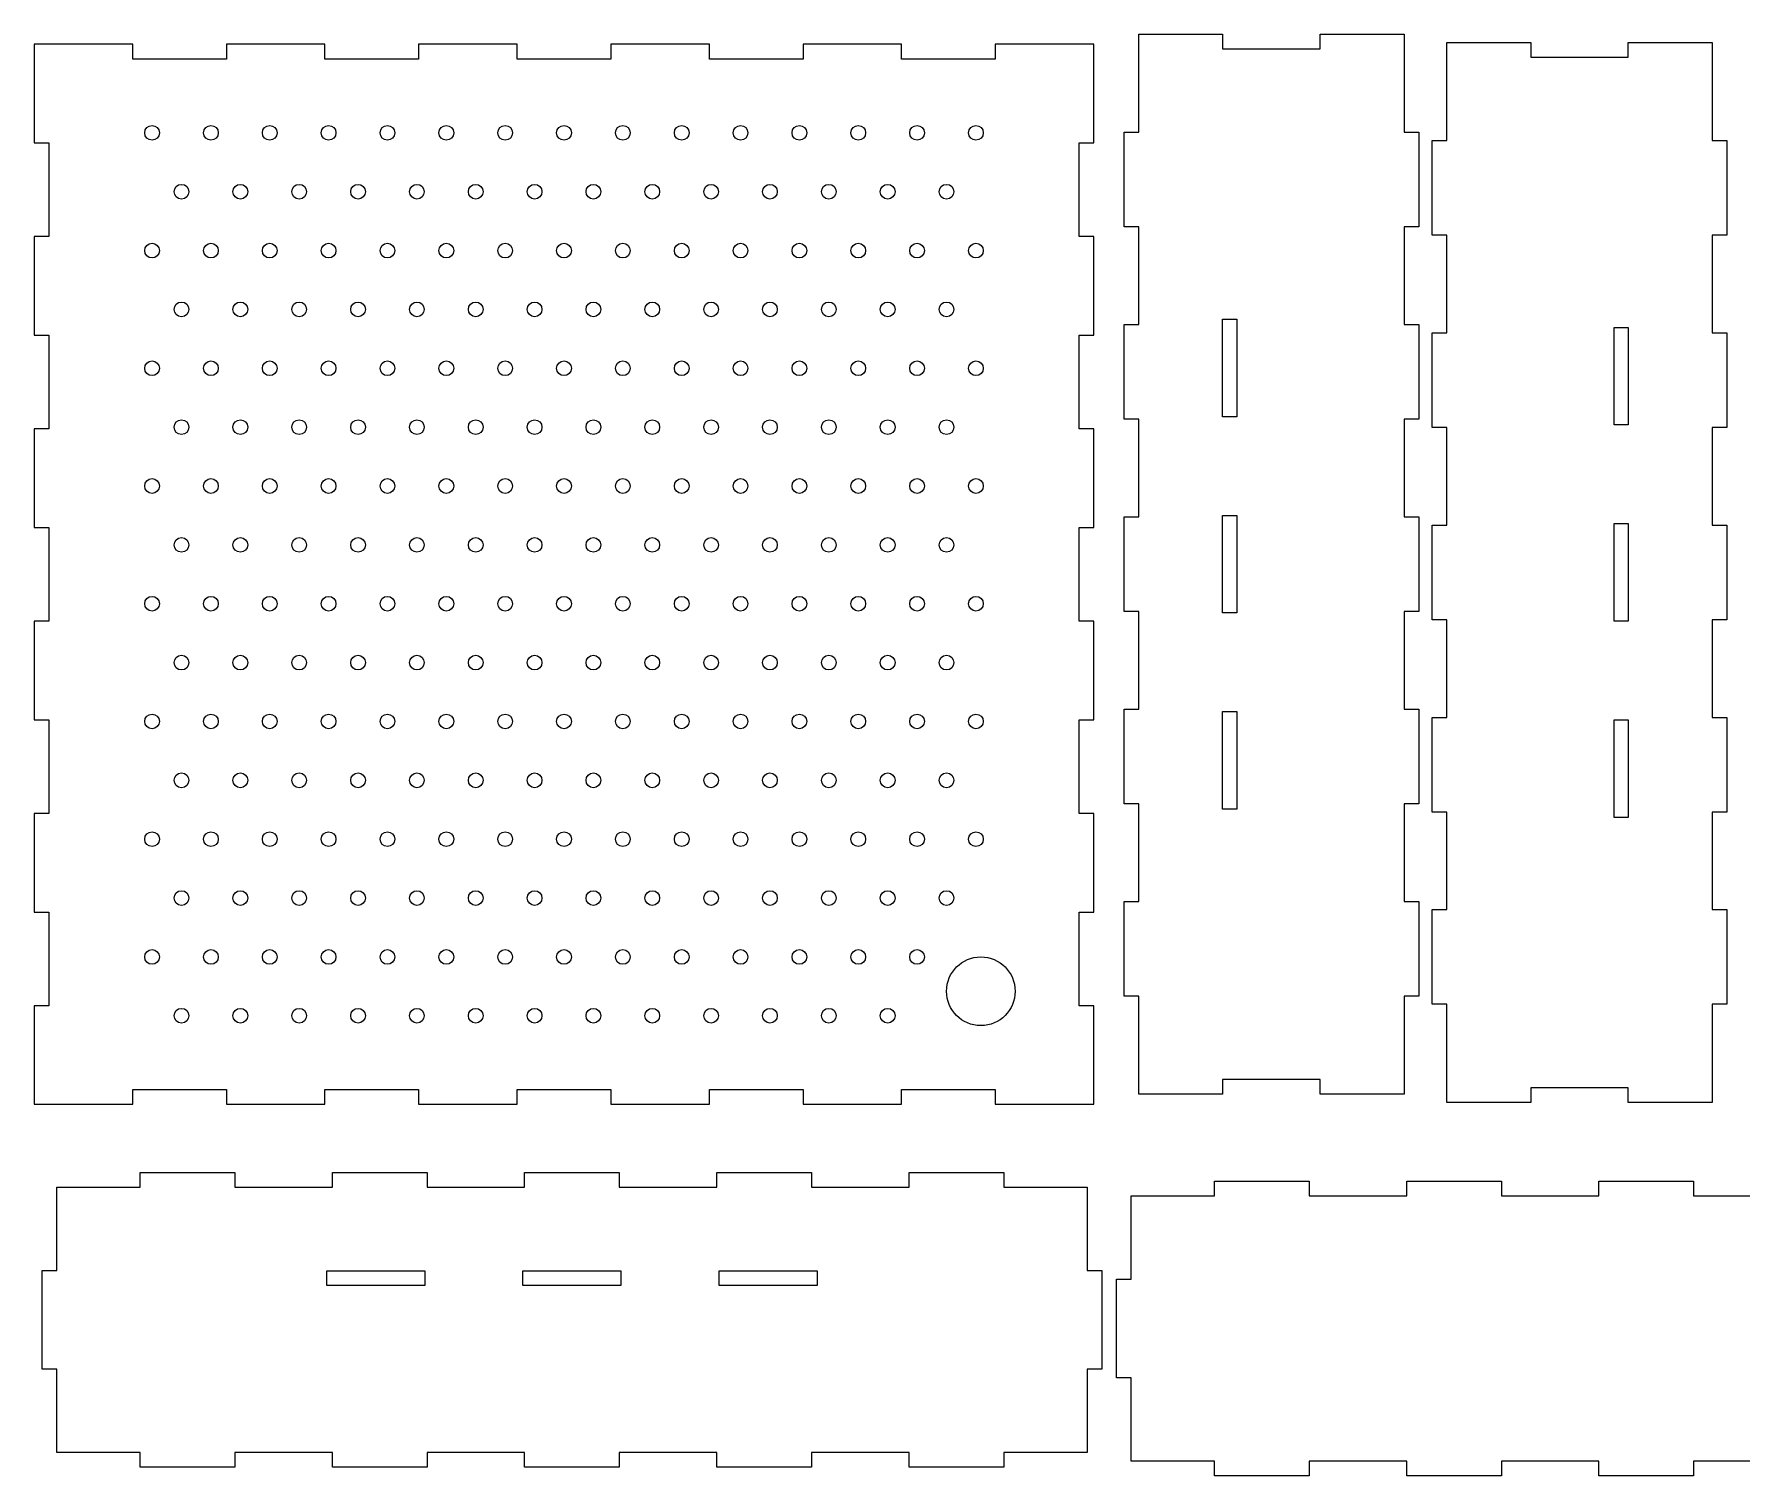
# Model space of a CAD drawing. Header units: millimetres. Extents: x 2 to 793, y 5 to 299.
# Drawn here: x 2.4 to 350.6, y 5.2 to 299.1 of the extents above; entities that cross this region are included whole.
import ezdxf

# ---------------------------------------------------------------- set-up
doc = ezdxf.new("R2010")
doc.units = ezdxf.units.MM
doc.layers.add('Visible (ANSI)', color=7, linetype='Continuous', lineweight=5)

msp = doc.modelspace()

# ---------------------------------------------------------------- linework, layer by layer
at = {"layer": 'Visible (ANSI)', "linetype": 'Continuous', "lineweight": 5}
for p, q in [((2.4, 297.02), (2.4, 276.92)), ((22.5, 297.02), (2.4, 297.02)), ((22.5, 294.02), (22.5, 297.02)), ((41.6, 297.02), (41.6, 294.02)), ((61.7, 297.02), (41.6, 297.02)), ((61.7, 294.02), (61.7, 297.02)), ((80.8, 297.02), (80.8, 294.02)), ((100.9, 297.02), (80.8, 297.02)), ((100.9, 294.02), (100.9, 297.02)), ((120, 297.02), (120, 294.02)), ((140.1, 297.02), (120, 297.02)), ((140.1, 294.02), (140.1, 297.02)), ((159.2, 297.02), (159.2, 294.02)), ((179.3, 297.02), (159.2, 297.02)), ((179.3, 294.02), (179.3, 297.02)), ((198.4, 297.02), (198.4, 294.02)), ((218.5, 297.02), (198.4, 297.02)), ((218.5, 276.92), (218.5, 297.02)), ((227.66, 299.09), (244.76, 299.09)), ((227.66, 279.09), (227.66, 299.09)), ((244.76, 299.09), (244.76, 296.09)), ((244.76, 296.09), (264.66, 296.09)), ((264.66, 299.09), (281.76, 299.09)), ((264.66, 296.09), (264.66, 299.09)), ((281.76, 299.09), (281.76, 279.09)), ((290.47, 277.41), (290.47, 297.41)), ((290.47, 297.41), (307.57, 297.41)), ((307.57, 297.41), (307.57, 294.41)), ((327.47, 297.41), (344.57, 297.41)), ((327.47, 294.41), (327.47, 297.41)), ((344.57, 297.41), (344.57, 277.41)), ((41.6, 294.02), (22.5, 294.02)), ((80.8, 294.02), (61.7, 294.02)), ((120, 294.02), (100.9, 294.02)), ((159.2, 294.02), (140.1, 294.02)), ((198.4, 294.02), (179.3, 294.02)), ((307.57, 294.41), (327.47, 294.41)), ((224.66, 279.09), (227.66, 279.09)), ((224.66, 259.79), (224.66, 279.09)), ((281.76, 279.09), (284.76, 279.09)), ((284.76, 279.09), (284.76, 259.79)), ((2.4, 276.92), (5.4, 276.92)), ((5.4, 276.92), (5.4, 257.82)), ((215.5, 276.92), (218.5, 276.92)), ((215.5, 257.82), (215.5, 276.92)), ((287.47, 277.41), (290.47, 277.41)), ((287.47, 258.11), (287.47, 277.41)), ((344.57, 277.41), (347.57, 277.41)), ((347.57, 277.41), (347.57, 258.11)), ((2.4, 257.82), (2.4, 237.72)), ((5.4, 257.82), (2.4, 257.82)), ((218.5, 257.82), (215.5, 257.82)), ((218.5, 237.72), (218.5, 257.82)), ((227.66, 259.79), (224.66, 259.79)), ((227.66, 239.89), (227.66, 259.79)), ((281.76, 259.79), (281.76, 239.89)), ((284.76, 259.79), (281.76, 259.79)), ((290.47, 258.11), (287.47, 258.11)), ((290.47, 238.21), (290.47, 258.11)), ((344.57, 258.11), (344.57, 238.21)), ((347.57, 258.11), (344.57, 258.11)), ((244.76, 240.99), (247.66, 240.99)), ((244.76, 221.09), (244.76, 240.99)), ((247.66, 240.99), (247.66, 221.09)), ((2.4, 237.72), (5.4, 237.72)), ((5.4, 237.72), (5.4, 218.62)), ((215.5, 237.72), (218.5, 237.72)), ((215.5, 218.62), (215.5, 237.72)), ((224.66, 239.89), (227.66, 239.89)), ((224.66, 220.59), (224.66, 239.89)), ((281.76, 239.89), (284.76, 239.89)), ((284.76, 239.89), (284.76, 220.59)), ((287.47, 238.21), (290.47, 238.21)), ((287.47, 218.91), (287.47, 238.21)), ((324.57, 219.41), (324.57, 239.31)), ((324.57, 239.31), (327.47, 239.31)), ((327.47, 239.31), (327.47, 219.41)), ((344.57, 238.21), (347.57, 238.21)), ((347.57, 238.21), (347.57, 218.91)), ((227.66, 220.59), (224.66, 220.59)), ((227.66, 200.69), (227.66, 220.59)), ((247.66, 221.09), (244.76, 221.09)), ((281.76, 220.59), (281.76, 200.69)), ((284.76, 220.59), (281.76, 220.59)), ((327.47, 219.41), (324.57, 219.41)), ((2.4, 218.62), (2.4, 198.52)), ((5.4, 218.62), (2.4, 218.62)), ((218.5, 218.62), (215.5, 218.62)), ((218.5, 198.52), (218.5, 218.62)), ((290.47, 218.91), (287.47, 218.91)), ((290.47, 199.01), (290.47, 218.91)), ((344.57, 218.91), (344.57, 199.01)), ((347.57, 218.91), (344.57, 218.91)), ((2.4, 198.52), (5.4, 198.52)), ((5.4, 198.52), (5.4, 179.42)), ((215.5, 198.52), (218.5, 198.52)), ((215.5, 179.42), (215.5, 198.52)), ((224.66, 200.69), (227.66, 200.69)), ((224.66, 181.39), (224.66, 200.69)), ((244.76, 181.09), (244.76, 200.99)), ((244.76, 200.99), (247.66, 200.99)), ((247.66, 200.99), (247.66, 181.09)), ((281.76, 200.69), (284.76, 200.69)), ((284.76, 200.69), (284.76, 181.39)), ((287.47, 199.01), (290.47, 199.01)), ((287.47, 179.71), (287.47, 199.01)), ((324.57, 199.31), (327.47, 199.31)), ((324.57, 179.41), (324.57, 199.31)), ((327.47, 199.31), (327.47, 179.41)), ((344.57, 199.01), (347.57, 199.01)), ((347.57, 199.01), (347.57, 179.71)), ((227.66, 181.39), (224.66, 181.39)), ((227.66, 161.49), (227.66, 181.39)), ((247.66, 181.09), (244.76, 181.09)), ((281.76, 181.39), (281.76, 161.49)), ((284.76, 181.39), (281.76, 181.39)), ((2.4, 179.42), (2.4, 159.32)), ((5.4, 179.42), (2.4, 179.42)), ((218.5, 179.42), (215.5, 179.42)), ((218.5, 159.32), (218.5, 179.42)), ((290.47, 179.71), (287.47, 179.71)), ((290.47, 159.81), (290.47, 179.71)), ((327.47, 179.41), (324.57, 179.41)), ((344.57, 179.71), (344.57, 159.81)), ((347.57, 179.71), (344.57, 179.71)), ((224.66, 161.49), (227.66, 161.49)), ((224.66, 142.19), (224.66, 161.49)), ((244.76, 141.09), (244.76, 160.99)), ((244.76, 160.99), (247.66, 160.99)), ((247.66, 160.99), (247.66, 141.09)), ((281.76, 161.49), (284.76, 161.49)), ((284.76, 161.49), (284.76, 142.19)), ((2.4, 159.32), (5.4, 159.32)), ((5.4, 159.32), (5.4, 140.22)), ((215.5, 159.32), (218.5, 159.32)), ((215.5, 140.22), (215.5, 159.32)), ((287.47, 159.81), (290.47, 159.81)), ((287.47, 140.51), (287.47, 159.81)), ((324.57, 139.41), (324.57, 159.31)), ((324.57, 159.31), (327.47, 159.31)), ((327.47, 159.31), (327.47, 139.41)), ((344.57, 159.81), (347.57, 159.81)), ((347.57, 159.81), (347.57, 140.51)), ((2.4, 140.22), (2.4, 120.12)), ((5.4, 140.22), (2.4, 140.22)), ((218.5, 140.22), (215.5, 140.22)), ((218.5, 120.12), (218.5, 140.22)), ((227.66, 142.19), (224.66, 142.19)), ((227.66, 122.29), (227.66, 142.19)), ((247.66, 141.09), (244.76, 141.09)), ((281.76, 142.19), (281.76, 122.29)), ((284.76, 142.19), (281.76, 142.19)), ((290.47, 140.51), (287.47, 140.51)), ((290.47, 120.61), (290.47, 140.51)), ((327.47, 139.41), (324.57, 139.41)), ((344.57, 140.51), (344.57, 120.61)), ((347.57, 140.51), (344.57, 140.51)), ((224.66, 122.29), (227.66, 122.29)), ((224.66, 102.99), (224.66, 122.29)), ((281.76, 122.29), (284.76, 122.29)), ((284.76, 122.29), (284.76, 102.99)), ((2.4, 120.12), (5.4, 120.12)), ((5.4, 120.12), (5.4, 101.02)), ((215.5, 120.12), (218.5, 120.12)), ((215.5, 101.02), (215.5, 120.12)), ((287.47, 120.61), (290.47, 120.61)), ((287.47, 101.31), (287.47, 120.61)), ((344.57, 120.61), (347.57, 120.61)), ((347.57, 120.61), (347.57, 101.31)), ((2.4, 101.02), (2.4, 80.92)), ((5.4, 101.02), (2.4, 101.02)), ((218.5, 101.02), (215.5, 101.02)), ((218.5, 80.92), (218.5, 101.02)), ((227.66, 102.99), (224.66, 102.99)), ((227.66, 82.99), (227.66, 102.99)), ((281.76, 102.99), (281.76, 82.99)), ((284.76, 102.99), (281.76, 102.99)), ((290.47, 101.31), (287.47, 101.31)), ((290.47, 81.31), (290.47, 101.31)), ((344.57, 101.31), (344.57, 81.31)), ((347.57, 101.31), (344.57, 101.31)), ((22.5, 83.92), (41.6, 83.92)), ((22.5, 80.92), (22.5, 83.92)), ((41.6, 83.92), (41.6, 80.92)), ((61.7, 83.92), (80.8, 83.92)), ((61.7, 80.92), (61.7, 83.92)), ((80.8, 83.92), (80.8, 80.92)), ((100.9, 83.92), (120, 83.92)), ((100.9, 80.92), (100.9, 83.92)), ((120, 83.92), (120, 80.92)), ((140.1, 83.92), (159.2, 83.92)), ((140.1, 80.92), (140.1, 83.92)), ((159.2, 83.92), (159.2, 80.92)), ((179.3, 83.92), (198.4, 83.92)), ((179.3, 80.92), (179.3, 83.92)), ((198.4, 83.92), (198.4, 80.92)), ((244.76, 85.99), (244.76, 82.99)), ((264.66, 85.99), (244.76, 85.99)), ((264.66, 82.99), (264.66, 85.99)), ((307.57, 84.31), (307.57, 81.31)), ((327.47, 84.31), (307.57, 84.31)), ((327.47, 81.31), (327.47, 84.31)), ((2.4, 80.92), (22.5, 80.92)), ((41.6, 80.92), (61.7, 80.92)), ((80.8, 80.92), (100.9, 80.92)), ((120, 80.92), (140.1, 80.92)), ((159.2, 80.92), (179.3, 80.92)), ((198.4, 80.92), (218.5, 80.92)), ((244.76, 82.99), (227.66, 82.99)), ((281.76, 82.99), (264.66, 82.99)), ((307.57, 81.31), (290.47, 81.31)), ((344.57, 81.31), (327.47, 81.31)), ((24.02, 67.05), (43.32, 67.05)), ((24.02, 64.05), (24.02, 67.05)), ((43.32, 67.05), (43.32, 64.05)), ((63.22, 67.05), (82.52, 67.05)), ((63.22, 64.05), (63.22, 67.05)), ((82.52, 67.05), (82.52, 64.05)), ((102.42, 67.05), (121.72, 67.05)), ((102.42, 64.05), (102.42, 67.05)), ((121.72, 67.05), (121.72, 64.05)), ((141.62, 67.05), (160.92, 67.05)), ((141.62, 64.05), (141.62, 67.05)), ((160.92, 67.05), (160.92, 64.05)), ((180.82, 67.05), (200.12, 67.05)), ((180.82, 64.05), (180.82, 67.05)), ((200.12, 67.05), (200.12, 64.05)), ((7.02, 64.05), (24.02, 64.05)), ((7.02, 47.05), (7.02, 64.05)), ((43.32, 64.05), (63.22, 64.05)), ((82.52, 64.05), (102.42, 64.05)), ((121.72, 64.05), (141.62, 64.05)), ((160.92, 64.05), (180.82, 64.05)), ((200.12, 64.05), (217.12, 64.05)), ((217.12, 64.05), (217.12, 47.05)), ((243.1, 62.28), (243.1, 65.28)), ((243.1, 65.28), (262.4, 65.28)), ((262.4, 65.28), (262.4, 62.28)), ((282.3, 65.28), (301.6, 65.28)), ((282.3, 62.28), (282.3, 65.28)), ((301.6, 65.28), (301.6, 62.28)), ((321.5, 65.28), (340.8, 65.28)), ((321.5, 62.28), (321.5, 65.28)), ((340.8, 65.28), (340.8, 62.28)), ((226.1, 62.28), (243.1, 62.28)), ((226.1, 45.28), (226.1, 62.28)), ((262.4, 62.28), (282.3, 62.28)), ((301.6, 62.28), (321.5, 62.28)), ((340.8, 62.28), (360.7, 62.28)), ((4.02, 47.05), (7.02, 47.05)), ((4.02, 26.95), (4.02, 47.05)), ((62.07, 44), (62.07, 47)), ((62.07, 47), (82.07, 47)), ((82.07, 47), (82.07, 44)), ((102.07, 44), (102.07, 47)), ((102.07, 47), (122.07, 47)), ((122.07, 47), (122.07, 44)), ((142.07, 44), (142.07, 47)), ((142.07, 47), (162.07, 47)), ((162.07, 47), (162.07, 44)), ((217.12, 47.05), (220.12, 47.05)), ((220.12, 47.05), (220.12, 26.95)), ((223.1, 45.28), (226.1, 45.28)), ((223.1, 25.18), (223.1, 45.28)), ((82.07, 44), (62.07, 44)), ((122.07, 44), (102.07, 44)), ((162.07, 44), (142.07, 44)), ((7.02, 26.95), (4.02, 26.95)), ((7.02, 9.95), (7.02, 26.95)), ((217.12, 26.95), (217.12, 9.95)), ((220.12, 26.95), (217.12, 26.95)), ((226.1, 25.18), (223.1, 25.18)), ((226.1, 8.18), (226.1, 25.18)), ((24.02, 9.95), (7.02, 9.95)), ((24.02, 6.95), (24.02, 9.95)), ((43.32, 9.95), (43.32, 6.95)), ((63.22, 9.95), (43.32, 9.95)), ((63.22, 6.95), (63.22, 9.95)), ((82.52, 9.95), (82.52, 6.95)), ((102.42, 9.95), (82.52, 9.95)), ((102.42, 6.95), (102.42, 9.95)), ((121.72, 9.95), (121.72, 6.95)), ((141.62, 9.95), (121.72, 9.95)), ((141.62, 6.95), (141.62, 9.95)), ((160.92, 9.95), (160.92, 6.95)), ((180.82, 9.95), (160.92, 9.95)), ((180.82, 6.95), (180.82, 9.95)), ((200.12, 9.95), (200.12, 6.95)), ((217.12, 9.95), (200.12, 9.95)), ((243.1, 8.18), (226.1, 8.18)), ((243.1, 5.18), (243.1, 8.18)), ((262.4, 8.18), (262.4, 5.18)), ((282.3, 8.18), (262.4, 8.18)), ((282.3, 5.18), (282.3, 8.18)), ((301.6, 8.18), (301.6, 5.18)), ((321.5, 8.18), (301.6, 8.18)), ((321.5, 5.18), (321.5, 8.18)), ((340.8, 8.18), (340.8, 5.18)), ((360.7, 8.18), (340.8, 8.18)), ((43.32, 6.95), (24.02, 6.95)), ((82.52, 6.95), (63.22, 6.95)), ((121.72, 6.95), (102.42, 6.95)), ((160.92, 6.95), (141.62, 6.95)), ((200.12, 6.95), (180.82, 6.95)), ((262.4, 5.18), (243.1, 5.18)), ((301.6, 5.18), (282.3, 5.18)), ((340.8, 5.18), (321.5, 5.18))]:
    msp.add_line(p, q, dxfattribs=at)
for centre, radius in [((26.45, 278.97), 1.5), ((38.45, 278.97), 1.5), ((50.45, 278.97), 1.5), ((62.45, 278.97), 1.5), ((74.45, 278.97), 1.5), ((86.45, 278.97), 1.5), ((98.45, 278.97), 1.5), ((110.45, 278.97), 1.5), ((122.45, 278.97), 1.5), ((134.45, 278.97), 1.5), ((146.45, 278.97), 1.5), ((158.45, 278.97), 1.5), ((170.45, 278.97), 1.5), ((182.45, 278.97), 1.5), ((194.45, 278.97), 1.5), ((32.45, 266.97), 1.5), ((44.45, 266.97), 1.5), ((56.45, 266.97), 1.5), ((68.45, 266.97), 1.5), ((80.45, 266.97), 1.5), ((92.45, 266.97), 1.5), ((104.45, 266.97), 1.5), ((116.45, 266.97), 1.5), ((128.45, 266.97), 1.5), ((140.45, 266.97), 1.5), ((152.45, 266.97), 1.5), ((164.45, 266.97), 1.5), ((176.45, 266.97), 1.5), ((188.45, 266.97), 1.5), ((26.45, 254.97), 1.5), ((38.45, 254.97), 1.5), ((50.45, 254.97), 1.5), ((62.45, 254.97), 1.5), ((74.45, 254.97), 1.5), ((86.45, 254.97), 1.5), ((98.45, 254.97), 1.5), ((110.45, 254.97), 1.5), ((122.45, 254.97), 1.5), ((134.45, 254.97), 1.5), ((146.45, 254.97), 1.5), ((158.45, 254.97), 1.5), ((170.45, 254.97), 1.5), ((182.45, 254.97), 1.5), ((194.45, 254.97), 1.5), ((32.45, 242.97), 1.5), ((44.45, 242.97), 1.5), ((56.45, 242.97), 1.5), ((68.45, 242.97), 1.5), ((80.45, 242.97), 1.5), ((92.45, 242.97), 1.5), ((104.45, 242.97), 1.5), ((116.45, 242.97), 1.5), ((128.45, 242.97), 1.5), ((140.45, 242.97), 1.5), ((152.45, 242.97), 1.5), ((164.45, 242.97), 1.5), ((176.45, 242.97), 1.5), ((188.45, 242.97), 1.5), ((26.45, 230.97), 1.5), ((38.45, 230.97), 1.5), ((50.45, 230.97), 1.5), ((62.45, 230.97), 1.5), ((74.45, 230.97), 1.5), ((86.45, 230.97), 1.5), ((98.45, 230.97), 1.5), ((110.45, 230.97), 1.5), ((122.45, 230.97), 1.5), ((134.45, 230.97), 1.5), ((146.45, 230.97), 1.5), ((158.45, 230.97), 1.5), ((170.45, 230.97), 1.5), ((182.45, 230.97), 1.5), ((194.45, 230.97), 1.5), ((32.45, 218.97), 1.5), ((44.45, 218.97), 1.5), ((56.45, 218.97), 1.5), ((68.45, 218.97), 1.5), ((80.45, 218.97), 1.5), ((92.45, 218.97), 1.5), ((104.45, 218.97), 1.5), ((116.45, 218.97), 1.5), ((128.45, 218.97), 1.5), ((140.45, 218.97), 1.5), ((152.45, 218.97), 1.5), ((164.45, 218.97), 1.5), ((176.45, 218.97), 1.5), ((188.45, 218.97), 1.5), ((26.45, 206.97), 1.5), ((38.45, 206.97), 1.5), ((50.45, 206.97), 1.5), ((62.45, 206.97), 1.5), ((74.45, 206.97), 1.5), ((86.45, 206.97), 1.5), ((98.45, 206.97), 1.5), ((110.45, 206.97), 1.5), ((122.45, 206.97), 1.5), ((134.45, 206.97), 1.5), ((146.45, 206.97), 1.5), ((158.45, 206.97), 1.5), ((170.45, 206.97), 1.5), ((182.45, 206.97), 1.5), ((194.45, 206.97), 1.5), ((32.45, 194.97), 1.5), ((44.45, 194.97), 1.5), ((56.45, 194.97), 1.5), ((68.45, 194.97), 1.5), ((80.45, 194.97), 1.5), ((92.45, 194.97), 1.5), ((104.45, 194.97), 1.5), ((116.45, 194.97), 1.5), ((128.45, 194.97), 1.5), ((140.45, 194.97), 1.5), ((152.45, 194.97), 1.5), ((164.45, 194.97), 1.5), ((176.45, 194.97), 1.5), ((188.45, 194.97), 1.5), ((26.45, 182.97), 1.5), ((38.45, 182.97), 1.5), ((50.45, 182.97), 1.5), ((62.45, 182.97), 1.5), ((74.45, 182.97), 1.5), ((86.45, 182.97), 1.5), ((98.45, 182.97), 1.5), ((110.45, 182.97), 1.5), ((122.45, 182.97), 1.5), ((134.45, 182.97), 1.5), ((146.45, 182.97), 1.5), ((158.45, 182.97), 1.5), ((170.45, 182.97), 1.5), ((182.45, 182.97), 1.5), ((194.45, 182.97), 1.5), ((32.45, 170.97), 1.5), ((44.45, 170.97), 1.5), ((56.45, 170.97), 1.5), ((68.45, 170.97), 1.5), ((80.45, 170.97), 1.5), ((92.45, 170.97), 1.5), ((104.45, 170.97), 1.5), ((116.45, 170.97), 1.5), ((128.45, 170.97), 1.5), ((140.45, 170.97), 1.5), ((152.45, 170.97), 1.5), ((164.45, 170.97), 1.5), ((176.45, 170.97), 1.5), ((188.45, 170.97), 1.5), ((26.45, 158.97), 1.5), ((38.45, 158.97), 1.5), ((50.45, 158.97), 1.5), ((62.45, 158.97), 1.5), ((74.45, 158.97), 1.5), ((86.45, 158.97), 1.5), ((98.45, 158.97), 1.5), ((110.45, 158.97), 1.5), ((122.45, 158.97), 1.5), ((134.45, 158.97), 1.5), ((146.45, 158.97), 1.5), ((158.45, 158.97), 1.5), ((170.45, 158.97), 1.5), ((182.45, 158.97), 1.5), ((194.45, 158.97), 1.5), ((32.45, 146.97), 1.5), ((44.45, 146.97), 1.5), ((56.45, 146.97), 1.5), ((68.45, 146.97), 1.5), ((80.45, 146.97), 1.5), ((92.45, 146.97), 1.5), ((104.45, 146.97), 1.5), ((116.45, 146.97), 1.5), ((128.45, 146.97), 1.5), ((140.45, 146.97), 1.5), ((152.45, 146.97), 1.5), ((164.45, 146.97), 1.5), ((176.45, 146.97), 1.5), ((188.45, 146.97), 1.5), ((26.45, 134.97), 1.5), ((38.45, 134.97), 1.5), ((50.45, 134.97), 1.5), ((62.45, 134.97), 1.5), ((74.45, 134.97), 1.5), ((86.45, 134.97), 1.5), ((98.45, 134.97), 1.5), ((110.45, 134.97), 1.5), ((122.45, 134.97), 1.5), ((134.45, 134.97), 1.5), ((146.45, 134.97), 1.5), ((158.45, 134.97), 1.5), ((170.45, 134.97), 1.5), ((182.45, 134.97), 1.5), ((194.45, 134.97), 1.5), ((32.45, 122.97), 1.5), ((44.45, 122.97), 1.5), ((56.45, 122.97), 1.5), ((68.45, 122.97), 1.5), ((80.45, 122.97), 1.5), ((92.45, 122.97), 1.5), ((104.45, 122.97), 1.5), ((116.45, 122.97), 1.5), ((128.45, 122.97), 1.5), ((140.45, 122.97), 1.5), ((152.45, 122.97), 1.5), ((164.45, 122.97), 1.5), ((176.45, 122.97), 1.5), ((188.45, 122.97), 1.5), ((26.45, 110.97), 1.5), ((38.45, 110.97), 1.5), ((50.45, 110.97), 1.5), ((62.45, 110.97), 1.5), ((74.45, 110.97), 1.5), ((86.45, 110.97), 1.5), ((98.45, 110.97), 1.5), ((110.45, 110.97), 1.5), ((122.45, 110.97), 1.5), ((134.45, 110.97), 1.5), ((146.45, 110.97), 1.5), ((158.45, 110.97), 1.5), ((170.45, 110.97), 1.5), ((182.45, 110.97), 1.5), ((195.45, 103.97), 7), ((32.45, 98.97), 1.5), ((44.45, 98.97), 1.5), ((56.45, 98.97), 1.5), ((68.45, 98.97), 1.5), ((80.45, 98.97), 1.5), ((92.45, 98.97), 1.5), ((104.45, 98.97), 1.5), ((116.45, 98.97), 1.5), ((128.45, 98.97), 1.5), ((140.45, 98.97), 1.5), ((152.45, 98.97), 1.5), ((164.45, 98.97), 1.5), ((176.45, 98.97), 1.5)]:
    msp.add_circle(centre, radius, dxfattribs=at)

doc.saveas('drawing.dxf')
